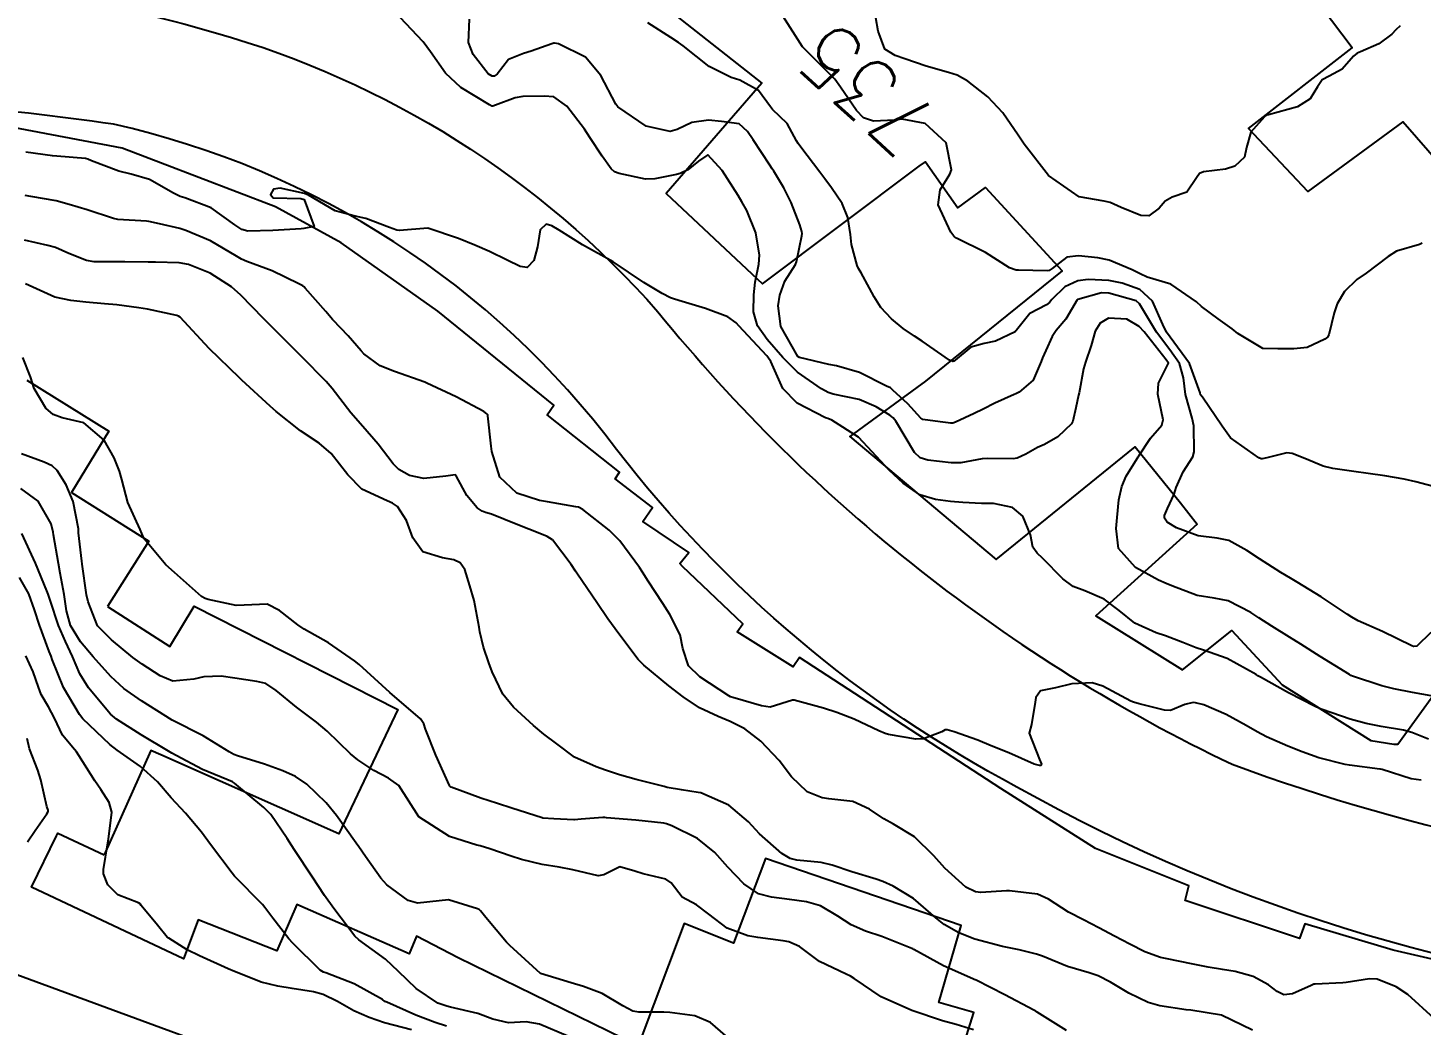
# Model space of a CAD drawing. Header units: metres. Extents: x 286371 to 293043, y 7462578 to 7466404.
# Drawn here: x 291999 to 292088.9, y 7462812.2 to 7462876.5 of the extents above; entities that cross this region are included whole.
import ezdxf
from ezdxf.enums import TextEntityAlignment as Align

# ---------------------------------------------------------------- set-up
doc = ezdxf.new("R2010")
doc.units = ezdxf.units.M
doc.header["$MEASUREMENT"] = 0
for name, color, linetype in [('Cotas', 45, 'Continuous'), ('Curvas de Nivel 1m', 11, 'Continuous'), ('Curvas de Nivel 5m', 15, 'Continuous'), ('Edificações', 30, 'Continuous'), ('Linha Férrea', 20, 'Continuous'), ('Vias primárias', 230, 'Continuous')]:
    doc.layers.add(name, color=color, linetype=linetype)
doc.styles.add('Style-STANDARD', font='STANDARD.shx')

msp = doc.modelspace()

# ---------------------------------------------------------------- linework, layer by layer
at = {"layer": 'Curvas de Nivel 1m', "flags": 128}
for points, elevation in [([(292089.558, 7462833.425), (292088.369, 7462833.635), (292087.163, 7462833.862), (292086.375, 7462834.059), (292084.479, 7462834.693), (292084.385, 7462834.734), (292084.292, 7462834.79), (292082.402, 7462835.954), (292081.145, 7462836.743), (292080.421, 7462837.203), (292079.28, 7462837.923), (292078.439, 7462838.454), (292077.919, 7462838.792), (292076.455, 7462839.553), (292075.561, 7462839.725), (292074.46, 7462839.885), (292072.83, 7462840.508), (292072.471, 7462840.668), (292071.974, 7462840.882), (292070.486, 7462841.696), (292069.381, 7462842.921), (292069.239, 7462844.208), (292069.3, 7462844.923), (292069.406, 7462846.066), (292069.596, 7462846.919), (292069.886, 7462847.603), (292070.592, 7462848.742), (292070.658, 7462848.838), (292070.698, 7462848.903), (292071.46, 7462850.043), (292072.181, 7462850.881), (292072.271, 7462851.239), (292071.925, 7462852.885), (292071.966, 7462853.587), (292072.613, 7462854.876), (292072.473, 7462855.093), (292071.052, 7462856.9), (292070.729, 7462857.256), (292069.921, 7462857.732), (292068.737, 7462857.794), (292068.204, 7462857.471), (292067.886, 7462856.947), (292067.626, 7462856.035), (292067.261, 7462854.956), (292067.131, 7462854.512), (292066.84, 7462852.962), (292066.808, 7462852.815), (292066.645, 7462851.996), (292066.444, 7462851.151), (292066.35, 7462850.969), (292065.466, 7462850.127), (292064.604, 7462849.627), (292064.171, 7462849.433), (292063.4, 7462849.012), (292062.855, 7462848.755), (292062.589, 7462848.716), (292060.906, 7462848.742), (292060.597, 7462848.708), (292059.219, 7462848.447), (292058.591, 7462848.448), (292057.094, 7462848.617), (292056.599, 7462848.78), (292056.23, 7462849.13), (292055.63, 7462850.128), (292055.014, 7462851.149), (292054.849, 7462851.362), (292054.64, 7462851.528), (292053.748, 7462852.068), (292052.655, 7462852.548), (292050.977, 7462852.892), (292050.661, 7462852.987), (292050.233, 7462853.221), (292048.68, 7462854.301), (292047.722, 7462855.259), (292046.711, 7462856.42), (292046.087, 7462857.284), (292045.837, 7462858.189), (292045.863, 7462859.288), (292045.949, 7462860.105), (292046.187, 7462861.283), (292046.228, 7462861.847), (292045.982, 7462863.287), (292045.402, 7462864.729), (292045.093, 7462865.301), (292044.85, 7462865.701), (292043.816, 7462867.32), (292042.889, 7462868.318), (292042.296, 7462867.93), (292041.594, 7462867.354), (292041.106, 7462867.126), (292040.87, 7462867.068), (292039.467, 7462866.783), (292038.864, 7462866.755), (292037.17, 7462867.12), (292036.871, 7462867.224), (292036.644, 7462867.428), (292036.075, 7462868.252), (292035.283, 7462869.449), (292034.922, 7462869.991), (292033.783, 7462871.472), (292032.953, 7462872.075), (292032.328, 7462872.119), (292030.953, 7462872.098), (292030.459, 7462872.014), (292029.193, 7462871.541), (292029.023, 7462871.463), (292028.943, 7462871.469), (292028.794, 7462871.547), (292026.96, 7462872.665), (292025.965, 7462873.59), (292024.995, 7462874.977), (292024.531, 7462875.612), (292023.027, 7462877.191)], 732), ([(292089.531, 7462837.514), (292088.63, 7462836.631), (292088.447, 7462836.6), (292088.414, 7462836.603), (292088.319, 7462836.636), (292086.428, 7462837.577), (292084.859, 7462838.266), (292084.441, 7462838.498), (292084.143, 7462838.699), (292082.46, 7462839.815), (292080.924, 7462840.748), (292080.478, 7462841.007), (292079.862, 7462841.385), (292078.496, 7462842.256), (292077.677, 7462842.797), (292076.513, 7462843.437), (292075.744, 7462843.598), (292074.518, 7462843.746), (292073.136, 7462844.254), (292072.53, 7462844.623), (292072.361, 7462844.877), (292072.352, 7462845.062), (292072.544, 7462845.511), (292072.983, 7462846.442), (292073.104, 7462846.866), (292073.559, 7462847.881), (292074.185, 7462848.851), (292074.274, 7462849.174), (292074.257, 7462850.85), (292074.138, 7462851.346), (292073.703, 7462852.859), (292073.588, 7462853.943), (292073.322, 7462854.865), (292072.701, 7462855.739), (292071.84, 7462856.888), (292070.751, 7462858.707), (292070.519, 7462858.908), (292068.761, 7462859.403), (292068.283, 7462859.42), (292066.754, 7462858.99), (292066.739, 7462858.98), (292066.723, 7462858.965), (292065.986, 7462857.725), (292065.371, 7462856.985), (292065.106, 7462856.601), (292064.705, 7462855.706), (292064.476, 7462855.219), (292064.397, 7462854.999), (292063.888, 7462853.794), (292062.988, 7462853.02), (292062.774, 7462852.911), (292062.662, 7462852.86), (292061.402, 7462852.294), (292060.647, 7462851.912), (292060.078, 7462851.627), (292058.872, 7462851.081), (292058.696, 7462851.021), (292058.633, 7462851.01), (292058.561, 7462851.014), (292057.874, 7462851.1), (292056.753, 7462851.24), (292056.637, 7462851.33), (292055.789, 7462852.27), (292054.827, 7462853.151), (292054.744, 7462853.231), (292054.666, 7462853.287), (292054.419, 7462853.407), (292052.68, 7462854.276), (292051.182, 7462854.712), (292050.688, 7462854.805), (292048.801, 7462855.243), (292048.695, 7462855.309), (292047.596, 7462857.261), (292047.431, 7462858.577), (292047.535, 7462859.263), (292047.859, 7462860.166), (292048.539, 7462861.248), (292048.617, 7462861.416), (292048.801, 7462862.378), (292048.956, 7462863.098), (292048.97, 7462863.242), (292048.955, 7462863.381), (292048.823, 7462863.817), (292048.272, 7462865.253), (292047.792, 7462866.19), (292047.142, 7462867.269), (292047.036, 7462867.431), (292046.88, 7462867.67), (292045.805, 7462869.291), (292045.446, 7462869.827), (292044.919, 7462870.331), (292043.761, 7462870.483), (292042.923, 7462870.568), (292041.85, 7462870.42), (292040.913, 7462869.954), (292040.452, 7462869.833), (292038.92, 7462870.182), (292037.075, 7462871.422), (292036.947, 7462871.602), (292035.993, 7462873.439), (292034.992, 7462874.631), (292033.257, 7462875.481), (292033.005, 7462875.531), (292032.963, 7462875.527), (292032.819, 7462875.487), (292031.482, 7462875.022), (292030.994, 7462874.869), (292030.037, 7462874.48), (292029.305, 7462873.539), (292029.108, 7462873.406), (292028.972, 7462873.402), (292028.713, 7462873.548), (292027.746, 7462874.81), (292027.451, 7462875.568), (292027.511, 7462877.083)], 733), ([(292090.446, 7462846.726), (292088.573, 7462847.228), (292087.821, 7462847.4), (292086.578, 7462847.613), (292085.49, 7462847.772), (292084.582, 7462847.895), (292083.221, 7462848.078), (292082.587, 7462848.238), (292081.403, 7462848.742), (292080.599, 7462849.065), (292080.259, 7462849.1), (292078.949, 7462848.779), (292078.665, 7462848.711), (292078.593, 7462848.721), (292078.452, 7462848.787), (292076.613, 7462850.071), (292076.074, 7462850.823), (292074.799, 7462852.695), (292074.686, 7462852.844), (292074.656, 7462852.964), (292073.962, 7462854.855), (292072.718, 7462856.566), (292072.479, 7462856.878), (292072.238, 7462857.375), (292071.573, 7462858.892), (292070.765, 7462859.633), (292069.635, 7462860.058), (292068.773, 7462860.226), (292067.434, 7462860.294), (292066.772, 7462860.192), (292065.933, 7462859.811), (292065.093, 7462858.989), (292064.944, 7462858.798), (292064.749, 7462858.655), (292063.669, 7462858.082), (292062.799, 7462857.023), (292062.773, 7462856.974), (292062.722, 7462856.917), (292061.444, 7462856.313), (292060.711, 7462856.154), (292059.853, 7462855.921), (292058.854, 7462855.082), (292058.768, 7462855.008), (292058.693, 7462854.996), (292058.489, 7462855.088), (292056.712, 7462856.311), (292056.225, 7462856.632), (292055.485, 7462857.133), (292054.733, 7462857.752), (292054.062, 7462858.476), (292053.613, 7462859.167), (292053.322, 7462859.732), (292052.777, 7462860.713), (292052.602, 7462860.998), (292052.518, 7462861.18), (292052.164, 7462862.547), (292052.089, 7462863.189), (292051.917, 7462864.28), (292051.56, 7462865.194), (292050.859, 7462866.206), (292050.433, 7462866.779), (292050.127, 7462867.216), (292048.898, 7462868.816), (292048.714, 7462869.051), (292048.613, 7462869.24), (292048.016, 7462870.348), (292047.063, 7462871.263), (292046.936, 7462871.422), (292046.162, 7462872.49), (292044.962, 7462873.147), (292044.391, 7462873.313), (292042.984, 7462874.022), (292041.296, 7462875.36), (292041.007, 7462875.576), (292040.494, 7462875.89), (292039.026, 7462876.853)], 734), ([(292087.552, 7462876.647), (292087.285, 7462876.385), (292087.016, 7462876.124), (292086.19, 7462875.483), (292084.998, 7462874.976), (292084.791, 7462874.893), (292084.559, 7462874.691), (292083.825, 7462873.859), (292082.974, 7462873.409), (292082.521, 7462873.171), (292082.225, 7462872.726), (292081.75, 7462871.935), (292080.944, 7462871.42), (292079.058, 7462870.905), (292078.935, 7462870.878), (292078.874, 7462870.846), (292078.804, 7462870.786), (292077.935, 7462869.783), (292077.641, 7462868.803), (292077.512, 7462868.188), (292076.886, 7462867.606), (292076.297, 7462867.409), (292074.88, 7462867.226), (292074.611, 7462867.116), (292074.424, 7462866.851), (292073.8, 7462865.921), (292072.855, 7462865.602), (292072.392, 7462865.34), (292072.016, 7462864.887), (292071.339, 7462864.394), (292070.837, 7462864.415), (292069.551, 7462864.924), (292068.849, 7462865.249), (292068.46, 7462865.33), (292066.854, 7462865.61), (292064.874, 7462866.994), (292063.299, 7462869.019), (292062.912, 7462869.587), (292061.915, 7462871.04), (292060.949, 7462872.061), (292059.672, 7462873.074), (292058.97, 7462873.459), (292058.422, 7462873.643), (292056.978, 7462874.056), (292055.599, 7462874.521), (292054.988, 7462874.743), (292054.308, 7462875.155), (292053.87, 7462876.303), (292053.726, 7462877.164)], 736), ([(292089.385, 7462830.618), (292088.322, 7462831.053), (292087.767, 7462831.201), (292086.336, 7462831.45), (292085.375, 7462831.643), (292084.342, 7462831.912), (292082.532, 7462832.541), (292082.352, 7462832.609), (292082.083, 7462832.729), (292080.367, 7462833.603), (292078.548, 7462834.616), (292078.383, 7462834.711), (292078.264, 7462834.786), (292076.399, 7462835.832), (292074.876, 7462836.368), (292074.409, 7462836.512), (292073.54, 7462836.858), (292072.42, 7462837.297), (292071.823, 7462837.484), (292070.432, 7462838.098), (292069.433, 7462838.92), (292068.455, 7462839.664), (292067.22, 7462840.196), (292066.467, 7462840.468), (292065.799, 7462840.975), (292064.494, 7462842.313), (292064.131, 7462842.634), (292063.87, 7462843.004), (292063.719, 7462843.804), (292063.217, 7462845.014), (292062.542, 7462845.566), (292061.323, 7462845.826), (292060.546, 7462845.835), (292059.352, 7462845.884), (292058.547, 7462845.966), (292057.58, 7462846.083), (292056.56, 7462846.4), (292055.487, 7462847.141), (292054.587, 7462847.988), (292053.483, 7462849.171), (292052.618, 7462850.107), (292050.895, 7462851.211), (292050.635, 7462851.307), (292050.492, 7462851.36), (292048.65, 7462852.299), (292047.736, 7462853.258), (292046.958, 7462855.002), (292046.761, 7462855.273), (292046.695, 7462855.348), (292044.887, 7462857.302), (292044.727, 7462857.483), (292044.179, 7462857.866), (292042.74, 7462858.416), (292041.234, 7462858.87), (292040.749, 7462859.008), (292040.487, 7462859.105), (292039.942, 7462859.377), (292038.764, 7462860.084), (292036.784, 7462861.424), (292034.8, 7462862.511), (292033.302, 7462863.477), (292032.818, 7462863.754), (292032.449, 7462863.86), (292032.069, 7462863.496), (292031.903, 7462862.392), (292031.656, 7462861.501), (292031.234, 7462861.051), (292030.778, 7462861.133), (292029.933, 7462861.527), (292028.792, 7462862.1), (292027.849, 7462862.508), (292026.804, 7462862.927), (292024.824, 7462863.604), (292023.003, 7462863.449), (292022.822, 7462863.474), (292022.344, 7462863.642), (292020.832, 7462864.214), (292020.135, 7462864.374), (292018.839, 7462864.713), (292017.114, 7462865.721), (292016.856, 7462865.833), (292015.284, 7462866.179), (292014.859, 7462866.103), (292014.663, 7462865.767), (292014.851, 7462865.545), (292016.633, 7462865.511), (292016.85, 7462865.438), (292017.492, 7462863.714), (292016.822, 7462863.572), (292016.652, 7462863.558), (292014.819, 7462863.443), (292013.201, 7462863.406), (292012.82, 7462863.507), (292012.366, 7462863.801), (292010.84, 7462864.911), (292009.151, 7462865.549), (292008.851, 7462865.641), (292008.414, 7462865.861), (292006.867, 7462866.741), (292005.685, 7462867.089), (292004.874, 7462867.268), (292003.124, 7462867.941), (292002.886, 7462868.049), (292002.743, 7462868.09), (292000.888, 7462868.236), (292000.605, 7462868.262), (291998.892, 7462868.508)], 731), ([(292089.765, 7462812.609), (292088.067, 7462814.137), (292087.299, 7462814.646), (292086.081, 7462815.135), (292085.59, 7462815.163), (292084.078, 7462814.929), (292083.867, 7462814.908), (292082.076, 7462814.824), (292081.996, 7462814.804), (292081.825, 7462814.728), (292080.616, 7462814.196), (292080.065, 7462814.123), (292079.635, 7462814.331), (292079.065, 7462814.77), (292078.082, 7462815.312), (292076.917, 7462815.638), (292076.088, 7462815.764), (292075.165, 7462815.908), (292074.093, 7462816.121), (292072.531, 7462816.444), (292072.099, 7462816.524), (292071.081, 7462816.9), (292070.111, 7462817.399), (292069.137, 7462817.911), (292068.127, 7462818.459), (292067.129, 7462818.96), (292066.151, 7462819.463), (292064.861, 7462820.297), (292064.168, 7462820.617), (292062.362, 7462820.841), (292062.171, 7462820.837), (292060.509, 7462820.719), (292060.17, 7462820.762), (292059.547, 7462821.074), (292058.192, 7462822.289), (292057.468, 7462823.105), (292056.222, 7462824.311), (292054.863, 7462825.145), (292054.239, 7462825.475), (292053.32, 7462826.097), (292052.255, 7462826.595), (292050.699, 7462826.766), (292050.258, 7462826.84), (292049.289, 7462827.229), (292048.278, 7462828.184), (292047.49, 7462829.257), (292046.312, 7462830.502), (292045.274, 7462831.29), (292044.331, 7462831.769), (292043.563, 7462832.089), (292042.344, 7462832.649), (292041.292, 7462833.35), (292040.364, 7462834.06), (292038.758, 7462835.389), (292038.392, 7462835.774), (292037.138, 7462837.414), (292036.439, 7462838.391), (292035.73, 7462839.435), (292034.481, 7462841.27), (292034.357, 7462841.456), (292034.061, 7462841.891), (292032.863, 7462843.479), (292032.517, 7462843.709), (292032.157, 7462843.853), (292030.529, 7462844.501), (292028.937, 7462845.139), (292028.54, 7462845.253), (292028.32, 7462845.328), (292028.006, 7462845.555), (292027.331, 7462846.344), (292026.667, 7462847.573), (292026.576, 7462847.673), (292025.986, 7462847.586), (292024.572, 7462847.451), (292023.632, 7462847.629), (292022.958, 7462848.015), (292022.585, 7462848.397), (292021.614, 7462849.659), (292020.621, 7462850.804), (292019.85, 7462851.686), (292018.657, 7462853.249), (292018.255, 7462853.711), (292016.687, 7462855.286), (292016.233, 7462855.741), (292014.724, 7462857.273), (292014.229, 7462857.772), (292012.756, 7462859.265), (292012.147, 7462859.804), (292010.777, 7462860.694), (292009.376, 7462861.255), (292008.787, 7462861.356), (292007.259, 7462861.406), (292006.787, 7462861.409), (292005.28, 7462861.414), (292004.787, 7462861.417), (292003.29, 7462861.433), (292002.788, 7462861.514), (292001.658, 7462861.961), (292000.8, 7462862.34), (292000.298, 7462862.485), (291998.806, 7462862.819)], 729), ([(292078.03, 7462811.848), (292076.044, 7462812.824), (292074.048, 7462813.135), (292073.75, 7462813.158), (292072.052, 7462813.409), (292071.31, 7462813.64), (292070.064, 7462814.227), (292068.865, 7462814.933), (292068.08, 7462815.352), (292067.486, 7462815.55), (292066.089, 7462815.962), (292064.48, 7462816.618), (292064.1, 7462816.759), (292062.986, 7462817.021), (292062.117, 7462817.205), (292061.91, 7462817.245), (292060.124, 7462817.716), (292059.076, 7462818.134), (292058.138, 7462818.662), (292057.592, 7462819.103), (292056.162, 7462820.351), (292054.84, 7462821.144), (292054.178, 7462821.435), (292053.751, 7462821.59), (292052.187, 7462822.067), (292050.905, 7462822.492), (292050.196, 7462822.656), (292048.625, 7462822.811), (292048.199, 7462822.931), (292047.658, 7462823.253), (292046.223, 7462824.521), (292045.504, 7462825.285), (292044.25, 7462826.371), (292042.439, 7462827.154), (292042.262, 7462827.186), (292041.181, 7462827.351), (292040.266, 7462827.509), (292040.075, 7462827.559), (292038.273, 7462828.012), (292037.182, 7462828.321), (292036.282, 7462828.615), (292035.683, 7462828.835), (292034.294, 7462829.464), (292033.146, 7462830.317), (292032.316, 7462830.949), (292031.636, 7462831.505), (292030.347, 7462832.683), (292029.656, 7462833.535), (292028.971, 7462834.96), (292028.759, 7462835.549), (292028.409, 7462836.569), (292028.17, 7462837.558), (292028.143, 7462837.844), (292027.82, 7462839.564), (292027.522, 7462840.514), (292027.2, 7462841.574), (292026.908, 7462841.993), (292026.493, 7462842.186), (292025.766, 7462842.324), (292024.501, 7462842.72), (292023.85, 7462843.624), (292023.436, 7462844.725), (292022.871, 7462845.64), (292022.547, 7462845.85), (292022.194, 7462846.005), (292020.56, 7462846.757), (292019.656, 7462847.688), (292018.594, 7462849.051), (292017.82, 7462849.716), (292016.616, 7462850.51), (292015.039, 7462851.758), (292014.639, 7462852.109), (292012.827, 7462853.792), (292012.667, 7462853.947), (292010.704, 7462855.824), (292008.848, 7462857.853), (292008.735, 7462857.927), (292008.633, 7462857.959), (292006.741, 7462858.362), (292006.179, 7462858.456), (292004.745, 7462858.654), (292003.952, 7462858.72), (292002.747, 7462858.819), (292001.784, 7462858.923), (292000.752, 7462859.151), (291998.872, 7462860.003)], 728), ([(292066.027, 7462811.818), (292064.147, 7462813.003), (292064.045, 7462813.068), (292063.921, 7462813.131), (292062.06, 7462814.12), (292060.198, 7462815.063), (292060.085, 7462815.116), (292059.997, 7462815.154), (292058.098, 7462815.996), (292056.186, 7462817.05), (292056.114, 7462817.091), (292056.045, 7462817.125), (292054.125, 7462817.894), (292053.061, 7462818.239), (292052.136, 7462818.633), (292051.273, 7462819.198), (292050.154, 7462819.86), (292049.255, 7462820.13), (292048.159, 7462820.267), (292047.005, 7462820.418), (292046.165, 7462820.651), (292045.207, 7462821.289), (292044.19, 7462822.367), (292043.342, 7462823.317), (292042.217, 7462824.222), (292040.567, 7462825.021), (292040.231, 7462825.151), (292040.061, 7462825.197), (292038.234, 7462825.394), (292036.358, 7462825.554), (292036.236, 7462825.564), (292036.107, 7462825.565), (292034.706, 7462825.457), (292034.277, 7462825.42), (292034.233, 7462825.42), (292032.942, 7462825.484), (292032.235, 7462825.528), (292032.191, 7462825.539), (292030.244, 7462826.176), (292029.315, 7462826.471), (292028.253, 7462826.823), (292026.318, 7462827.529), (292026.264, 7462827.559), (292026.242, 7462827.585), (292026.222, 7462827.628), (292025.342, 7462829.599), (292024.676, 7462831.26), (292024.554, 7462831.611), (292024.339, 7462831.935), (292022.364, 7462833.644), (292020.39, 7462835.434), (292020.096, 7462835.679), (292018.411, 7462836.835), (292016.837, 7462837.728), (292016.428, 7462837.991), (292015.258, 7462838.936), (292014.448, 7462839.334), (292012.97, 7462839.263), (292012.446, 7462839.255), (292010.64, 7462839.633), (292010.452, 7462839.691), (292010.22, 7462839.828), (292008.477, 7462841.378), (292007.915, 7462841.863), (292006.509, 7462843.543), (292006.37, 7462843.887), (292006.253, 7462844.154), (292005.465, 7462845.901), (292005.087, 7462847.386), (292004.931, 7462847.909), (292004.587, 7462848.787), (292003.944, 7462849.924), (292002.63, 7462851.031), (292001.236, 7462851.364), (292000.638, 7462851.574), (292000.165, 7462851.982), (291999.413, 7462853.243), (291999.175, 7462853.997), (291998.693, 7462855.244)], 727), ([(292060.026, 7462811.857), (292058.905, 7462812.207), (292058.034, 7462812.451), (292056.054, 7462813.124), (292054.067, 7462813.986), (292052.333, 7462815.181), (292052.086, 7462815.334), (292051.816, 7462815.461), (292050.1, 7462816.281), (292048.8, 7462817.234), (292048.119, 7462817.547), (292047.752, 7462817.617), (292046.122, 7462817.822), (292045.467, 7462817.942), (292044.131, 7462818.425), (292042.948, 7462819.322), (292042.153, 7462819.928), (292041.238, 7462820.431), (292040.516, 7462821.359), (292040.177, 7462821.593), (292038.713, 7462821.925), (292038.185, 7462822.104), (292037.214, 7462822.393), (292036.18, 7462821.863), (292035.808, 7462821.811), (292034.185, 7462822.185), (292033.305, 7462822.36), (292032.19, 7462822.539), (292030.858, 7462822.851), (292030.197, 7462823.063), (292028.817, 7462823.545), (292028.207, 7462823.731), (292027.989, 7462823.776), (292026.215, 7462824.334), (292024.234, 7462825.614), (292022.962, 7462827.634), (292022.281, 7462828.108), (292021.339, 7462828.607), (292020.298, 7462829.292), (292019.834, 7462829.682), (292018.326, 7462831.14), (292017.639, 7462831.715), (292016.348, 7462832.69), (292015.041, 7462833.754), (292014.371, 7462834.207), (292013.798, 7462834.347), (292012.376, 7462834.567), (292011.495, 7462834.69), (292010.376, 7462834.642), (292009.717, 7462834.491), (292008.372, 7462834.376), (292007.542, 7462834.701), (292006.388, 7462835.457), (292005.795, 7462835.893), (292004.411, 7462837.025), (292003.501, 7462837.928), (292002.901, 7462839.484), (292002.806, 7462839.939), (292002.509, 7462841.918), (292002.508, 7462841.944), (292002.486, 7462842.103), (292002.291, 7462843.948), (292002.273, 7462844.193), (292001.941, 7462845.953), (292001.478, 7462847.043), (292000.91, 7462847.969), (292000.58, 7462848.254), (292000.064, 7462848.503), (291998.6, 7462849.038)], 726), ([(292033.864, 7462811.467), (292032.035, 7462812.23), (292031.165, 7462812.379), (292030.036, 7462812.328), (292029.014, 7462812.566), (292028.044, 7462812.913), (292026.295, 7462813.336), (292026.051, 7462813.388), (292025.469, 7462813.593), (292024.068, 7462814.542), (292022.927, 7462815.632), (292022.096, 7462816.419), (292020.377, 7462817.671), (292020.118, 7462817.913), (292018.753, 7462819.695), (292018.157, 7462820.542), (292017.375, 7462821.716), (292016.2, 7462823.495), (292016.045, 7462823.737), (292015.744, 7462824.211), (292014.687, 7462825.758), (292014.251, 7462826.213), (292012.344, 7462827.793), (292012.275, 7462827.832), (292012.21, 7462827.86), (292010.287, 7462828.672), (292008.584, 7462829.566), (292008.302, 7462829.727), (292008.079, 7462829.858), (292006.319, 7462830.913), (292004.727, 7462831.909), (292004.339, 7462832.243), (292002.927, 7462833.936), (292002.377, 7462834.832), (292001.888, 7462835.952), (292001.443, 7462836.924), (292000.986, 7462837.966), (292000.448, 7462839.596), (292000.325, 7462839.976), (292000.243, 7462840.192), (291999.51, 7462841.989), (291998.619, 7462843.896)], 724), ([(292026.032, 7462812.1), (292025.292, 7462812.339), (292024.042, 7462812.824), (292022.171, 7462813.643), (292022.055, 7462813.704), (292021.889, 7462813.814), (292020.071, 7462814.83), (292018.24, 7462815.543), (292018.082, 7462815.596), (292017.872, 7462815.708), (292016.11, 7462817.457), (292015.859, 7462817.738), (292014.82, 7462819.068), (292014.305, 7462819.762), (292014.147, 7462819.957), (292012.353, 7462821.792), (292012.187, 7462821.986), (292010.802, 7462823.816), (292010.226, 7462824.615), (292009.177, 7462825.84), (292008.259, 7462826.838), (292007.383, 7462827.868), (292006.289, 7462828.866), (292004.783, 7462829.907), (292004.309, 7462830.276), (292002.553, 7462831.941), (292002.338, 7462832.205), (292001.321, 7462833.96), (292000.588, 7462835.774), (292000.519, 7462835.973), (292000.399, 7462836.282), (291999.772, 7462837.984), (291999.45, 7462838.978), (291999.078, 7462839.995), (291998.47, 7462841.046)], 723), ([(292023.774, 7462811.872), (292022.034, 7462812.323), (292021.043, 7462812.655), (292020.045, 7462813.084), (292018.985, 7462813.69), (292018.061, 7462814.15), (292017.452, 7462814.325), (292016.066, 7462814.528), (292015.135, 7462814.681), (292014.072, 7462814.95), (292012.188, 7462815.688), (292012.083, 7462815.732), (292011.938, 7462815.797), (292010.096, 7462816.637), (292009.293, 7462817.032), (292008.113, 7462817.788), (292008.071, 7462817.812), (292008.009, 7462817.857), (292007.382, 7462818.617), (292006.335, 7462819.891), (292006.253, 7462819.99), (292006.156, 7462820.053), (292004.829, 7462820.576), (292004.174, 7462821.233), (292003.889, 7462821.929), (292003.898, 7462822.219), (292004.167, 7462823.925), (292004.218, 7462824.171), (292004.43, 7462825.912), (292004.254, 7462826.547), (292003.712, 7462827.372), (292003.341, 7462827.928), (292002.298, 7462829.559), (292002.156, 7462829.801), (292002.03, 7462829.95), (292001.239, 7462830.887), (292000.736, 7462831.968), (292000.345, 7462832.716), (291999.873, 7462833.5), (291999.691, 7462833.988), (291999.353, 7462834.969), (291998.889, 7462835.997)], 722), ([(291999, 7462824.003), (291999.49, 7462824.731), (292000.241, 7462825.81), (292000.306, 7462825.921), (292000.323, 7462825.983), (292000.314, 7462826.052), (292000.248, 7462826.273), (291999.849, 7462827.991), (291999.662, 7462828.615), (291999.118, 7462830.002), (291998.976, 7462830.663)], 721)]:
    msp.add_lwpolyline(points, dxfattribs=dict(at, elevation=elevation))
at = {"layer": 'Curvas de Nivel 5m', "flags": 128}
for points, elevation in [([(292088.987, 7462862.622), (292088.862, 7462862.565), (292088.803, 7462862.544), (292087.333, 7462862.11), (292086.791, 7462861.773), (292085.364, 7462860.683), (292084.768, 7462860.287), (292083.961, 7462859.501), (292083.492, 7462858.713), (292083.307, 7462858.144), (292082.965, 7462856.721), (292082.875, 7462856.559), (292082.71, 7462856.43), (292081.553, 7462855.89), (292080.7, 7462855.809), (292079.664, 7462855.805), (292078.7, 7462855.823), (292077.087, 7462856.809), (292076.72, 7462857.099), (292075.811, 7462857.75), (292074.75, 7462858.543), (292074.417, 7462858.85), (292072.771, 7462859.984), (292071.239, 7462860.436), (292070.78, 7462860.655), (292070.273, 7462860.912), (292068.793, 7462861.525), (292068.054, 7462861.686), (292066.797, 7462861.814), (292066.053, 7462861.718), (292065.109, 7462860.99), (292064.905, 7462860.87), (292064.782, 7462860.835), (292062.927, 7462860.877), (292062.782, 7462860.89), (292062.345, 7462861.031), (292060.799, 7462862.027), (292058.944, 7462862.95), (292058.813, 7462863.027), (292058.754, 7462863.085), (292058.561, 7462863.345), (292057.751, 7462865.101), (292057.883, 7462866.075), (292058.511, 7462867.09), (292058.603, 7462867.364), (292058.258, 7462869.094), (292056.923, 7462870.355), (292055.433, 7462870.63), (292054.925, 7462870.572), (292053.579, 7462870.509), (292052.927, 7462870.716), (292052.48, 7462871.181), (292051.459, 7462872.694), (292051.09, 7462873.203), (292050.966, 7462873.34), (292049.052, 7462875.234), (292048.995, 7462875.298), (292047.76, 7462877.254)], 735), ([(292088.916, 7462827.984), (292088.276, 7462828.069), (292086.398, 7462828.663), (292086.285, 7462828.691), (292086.251, 7462828.698), (292084.298, 7462828.944), (292084.006, 7462828.992), (292082.305, 7462829.427), (292081.242, 7462829.808), (292080.315, 7462830.168), (292078.944, 7462830.775), (292078.329, 7462831.106), (292077.615, 7462831.515), (292076.345, 7462832.206), (292074.891, 7462832.836), (292074.356, 7462832.976), (292074.216, 7462832.986), (292073.677, 7462832.855), (292072.741, 7462832.476), (292072.348, 7462832.492), (292070.727, 7462832.899), (292070.356, 7462833.003), (292070.182, 7462833.082), (292068.371, 7462834.046), (292067.693, 7462834.267), (292066.372, 7462834.19), (292065.317, 7462833.934), (292064.365, 7462833.747), (292064.047, 7462833.321), (292064.018, 7462833.009), (292063.766, 7462831.579), (292063.626, 7462831.015), (292064.299, 7462829.312), (292064.425, 7462829.002), (292064.373, 7462828.923), (292064.293, 7462828.92), (292063.95, 7462829.01), (292062.305, 7462829.737), (292061.173, 7462830.189), (292060.316, 7462830.557), (292058.793, 7462831.087), (292058.326, 7462831.217), (292058.2, 7462831.222), (292057.996, 7462831.099), (292056.796, 7462830.639), (292056.317, 7462830.621), (292054.553, 7462830.919), (292054.322, 7462830.985), (292053.929, 7462831.16), (292052.335, 7462831.915), (292051.205, 7462832.337), (292050.345, 7462832.615), (292048.454, 7462833.141), (292048.352, 7462833.133), (292046.916, 7462832.696), (292046.346, 7462832.765), (292044.511, 7462833.302), (292044.355, 7462833.358), (292044.243, 7462833.419), (292042.374, 7462834.64), (292041.652, 7462835.345), (292041.279, 7462836.473), (292041.096, 7462837.354), (292040.44, 7462838.675), (292039.983, 7462839.372), (292039.034, 7462840.828), (292038.681, 7462841.391), (292038.489, 7462841.698), (292037.216, 7462843.414), (292036.524, 7462844.104), (292034.815, 7462845.45), (292034.546, 7462845.587), (292034.38, 7462845.623), (292032.551, 7462845.93), (292032.027, 7462846.017), (292030.559, 7462846.507), (292029.468, 7462847.531), (292028.945, 7462849.193), (292028.916, 7462849.54), (292028.696, 7462851.48), (292028.684, 7462851.544), (292028.635, 7462851.616), (292028.429, 7462851.756), (292026.651, 7462852.722), (292024.751, 7462853.603), (292024.664, 7462853.633), (292024.62, 7462853.649), (292022.675, 7462854.342), (292021.737, 7462854.71), (292020.691, 7462855.488), (292020.522, 7462855.677), (292019.672, 7462856.649), (292018.723, 7462857.654), (292018.677, 7462857.705), (292018.234, 7462858.212), (292016.915, 7462859.732), (292016.843, 7462859.811), (292016.766, 7462859.871), (292016.505, 7462860.001), (292014.78, 7462860.838), (292013.135, 7462861.443), (292012.791, 7462861.597), (292012.469, 7462861.799), (292010.808, 7462862.78), (292009.213, 7462863.454), (292008.82, 7462863.565), (292007.512, 7462863.874), (292006.826, 7462864.03), (292006.663, 7462864.051), (292004.828, 7462864.152), (292004.532, 7462864.216), (292002.837, 7462864.775), (292001.677, 7462865.126), (292000.845, 7462865.353), (291999.198, 7462865.65), (291998.849, 7462865.694)], 730), ([(292044.027, 7462811.497), (292043.057, 7462812.342), (292042.046, 7462812.775), (292040.437, 7462812.98), (292040.049, 7462813.007), (292038.441, 7462813.006), (292038.049, 7462813.062), (292037.404, 7462813.414), (292036.066, 7462814.222), (292034.86, 7462814.665), (292034.075, 7462814.893), (292032.084, 7462815.494), (292030.111, 7462817.301), (292029.893, 7462817.528), (292028.563, 7462819.122), (292028.221, 7462819.553), (292028.145, 7462819.624), (292028.021, 7462819.681), (292026.154, 7462820.247), (292025.548, 7462820.199), (292024.15, 7462820.033), (292023.562, 7462820.214), (292022.168, 7462821.225), (292021.782, 7462821.65), (292020.81, 7462823.05), (292020.377, 7462823.672), (292020.208, 7462823.914), (292018.93, 7462825.694), (292018.256, 7462826.512), (292017.007, 7462827.723), (292016.281, 7462828.217), (292015.458, 7462828.575), (292014.293, 7462829.02), (292012.54, 7462829.552), (292012.302, 7462829.637), (292012.007, 7462829.799), (292010.319, 7462830.836), (292008.334, 7462831.854), (292006.352, 7462833.1), (292005.206, 7462833.902), (292004.375, 7462834.66), (292003.223, 7462835.932), (292002.408, 7462836.901), (292001.774, 7462837.954), (292001.502, 7462838.895), (292001.354, 7462839.961), (292001.1, 7462841.34), (292000.983, 7462841.967), (292000.668, 7462843.816), (292000.643, 7462843.973), (292000.522, 7462844.527), (291999.675, 7462845.987), (291998.56, 7462846.789)], 725)]:
    msp.add_lwpolyline(points, dxfattribs=dict(at, elevation=elevation))
at = {"layer": 'Edificações'}
for points in [[(292091.846, 7462865.747), (292087.725, 7462870.464), (292081.602, 7462865.963), (292077.766, 7462870.02), (292084.463, 7462875.224), (292077.803, 7462884.074)], [(292035.977, 7462881.143), (292046.375, 7462872.963), (292040.205, 7462865.841), (292046.426, 7462860), (292056.528, 7462867.598), (292056.929, 7462867.868), (292059.015, 7462864.902), (292060.8, 7462866.229), (292065.758, 7462860.843), (292056.943, 7462853.72), (292052.055, 7462850.15), (292061.502, 7462842.223), (292070.471, 7462849.496), (292073.392, 7462845.876), (292074.466, 7462844.49), (292067.915, 7462838.585), (292073.525, 7462835.091), (292076.694, 7462837.641), (292079.951, 7462834.125), (292085.674, 7462830.537), (292087.164, 7462830.293), (292087.412, 7462830.296), (292091.081, 7462835.382)], [(292093.728, 7462815.477), (292087.101, 7462816.998), (292081.405, 7462818.697), (292081.065, 7462817.763), (292073.68, 7462820.208), (292073.919, 7462821.151), (292067.902, 7462823.578), (292061.806, 7462827.432), (292048.803, 7462835.902), (292048.401, 7462835.285), (292044.773, 7462837.554), (292045.147, 7462838.066), (292041.262, 7462841.765), (292041.085, 7462841.952), (292041.658, 7462842.665), (292038.7, 7462844.666), (292039.329, 7462845.564), (292036.902, 7462847.428), (292037.184, 7462847.858), (292032.528, 7462851.549), (292032.957, 7462852.173), (292025.478, 7462858.233), (292019.221, 7462862.65), (292014.984, 7462864.963), (292005.106, 7462868.756), (291996.807, 7462870.322)], [(291998.945, 7462853.795), (292004.235, 7462850.492), (292001.838, 7462846.548), (292006.81, 7462843.401), (292004.152, 7462839.175)], [(292004.152, 7462839.175), (292008.167, 7462836.593), (292009.753, 7462839.21), (292022.892, 7462832.544), (292019.083, 7462824.518), (292007.602, 7462829.617), (292006.952, 7462829.895), (292003.94, 7462823.158)], [(292026.773, 7462816.503), (292024.101, 7462817.916), (292023.626, 7462816.778), (292016.364, 7462819.955), (292015.083, 7462816.967), (292010.005, 7462818.959), (292009.055, 7462816.446), (291999.247, 7462821.07), (292000.865, 7462824.394)], [(292000.865, 7462824.394), (292000.94, 7462824.554), (292003.94, 7462823.158)], [(292084.03, 7462805.657), (292077.6, 7462807.834), (292070.774, 7462809.984), (292070.096, 7462807.691), (292066.677, 7462808.874), (292061.116, 7462810.642), (292059.476, 7462811.133), (292060.05, 7462812.988), (292057.805, 7462813.629), (292059.243, 7462818.599), (292046.604, 7462822.933), (292044.552, 7462817.459), (292041.363, 7462818.732), (292038.391, 7462810.843), (292026.773, 7462816.503)]]:
    msp.add_lwpolyline(points, dxfattribs=at)
at = {"layer": 'Linha Férrea'}
msp.add_lwpolyline([(291835.443, 7462926.711), (291855.866, 7462905.855), (291873.107, 7462890.813), (291881.904, 7462883.297), (291893.835, 7462874.355), (291906.73, 7462864.493), (291947.5, 7462838.87), (291978.317, 7462822.866), (291988.344, 7462819.087), (292014.432, 7462809.502), (292028.119, 7462804.751), (292057.095, 7462797.672), (292071.311, 7462795.001), (292101.249, 7462790.483), (292115.772, 7462789.797), (292135.118, 7462788.97), (292147.731, 7462788.706), (292184.867, 7462791.363)], dxfattribs=at)
at = {"layer": 'Vias primárias'}
for points in [[(292126.697, 7462836.958), (292109.854, 7462860.3, 0.023704), (292079.766, 7462898.088, 0.167906), (292017.272, 7462933.723, 0.005812), (291991.277, 7462935.467, -0.082857), (291985.572, 7462936.118, -0.128959), (291956.766, 7462947.174, -0.174699), (291927.722, 7462977.065, -1.550438)], [(291958.012, 7462884.747, 0.070197), (291988.976, 7462879.602, -0.065719), (292011.117, 7462876.21, -1.658678)], [(292011.117, 7462876.21, -0.144055), (292039.665, 7462858.204, 74.265507)], [(292004.53, 7462870.304, 0.030345), (291982.519, 7462872.129, -5.708858)], [(292198.114, 7462820.502, -0.046164), (292181.55, 7462817.122, -0.013768), (292173.443, 7462816.009), (292141.156, 7462812.196, -0.031371), (292109.367, 7462813.752, -0.113234), (292062.838, 7462827.529, -0.106581), (292036.996, 7462849.319, 0.178777), (292004.53, 7462870.304, 2.46447)], [(292039.665, 7462858.204, 0.111655), (292076.715, 7462829.005, -4.979056)], [(292076.715, 7462829.005, 0.074809), (292113.974, 7462821.3, 2.502137)]]:
    msp.add_lwpolyline(points, format="xyb", dxfattribs=at)

# ---------------------------------------------------------------- texts
at = {"layer": 'Cotas', "style": 'Style-STANDARD'}
msp.add_text('735', height=4, rotation=137.80082, dxfattribs=at).set_placement((292053.121, 7462872.542, 735), align=Align.MIDDLE_CENTER)

doc.saveas('drawing.dxf')
